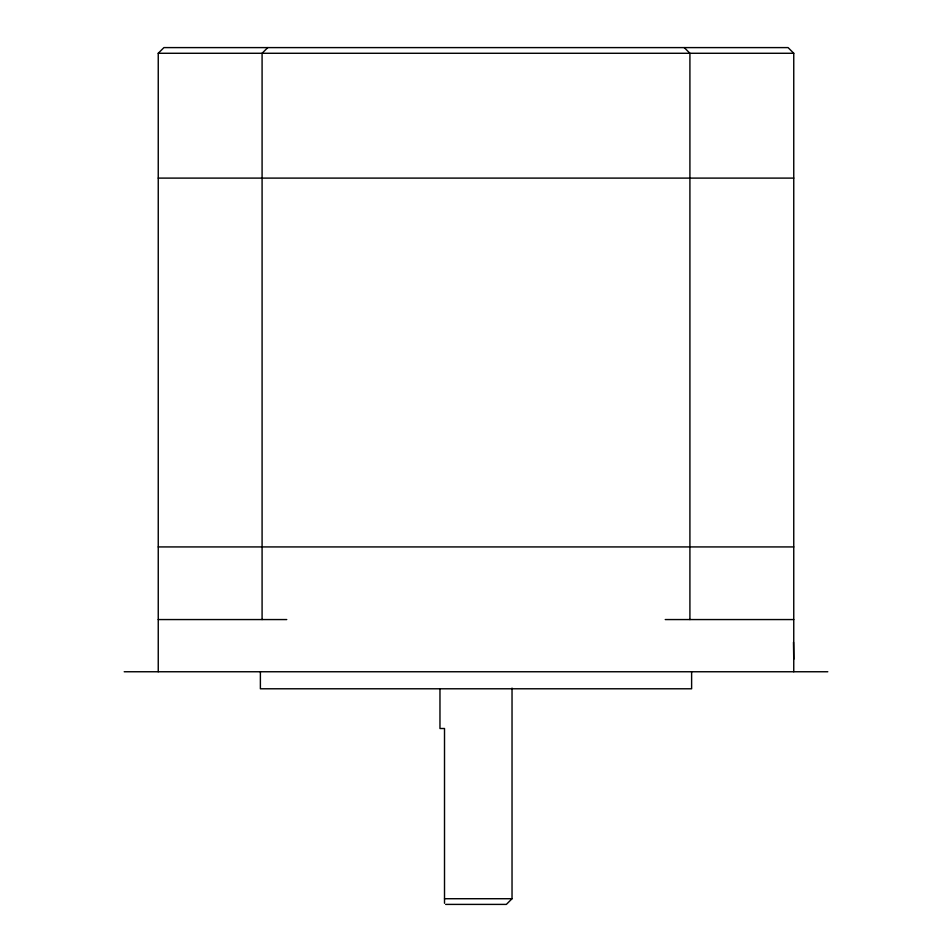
<?xml version="1.0" encoding="UTF-8"?>
<svg xmlns="http://www.w3.org/2000/svg" width="952" height="952" viewBox="0 0 952 952"><rect width="100%" height="100%" fill="white"/><g stroke="black" fill="none" stroke-linecap="round" stroke-linejoin="round"><path stroke-width="1.43" d="M793.754 659.272L793.492 642.255M158.246 671.755L158.246 53.276L163.922 47.6L788.077 47.6L793.754 53.276L793.754 671.755M267.762 47.6L262.086 53.276L262.086 619.562M512.033 688.082L512.033 898.724L506.357 904.4L445.643 904.4M158.246 53.276L793.754 53.276M158.246 178.107L793.754 178.107M158.246 546.924L793.754 546.924M158.246 619.562L286.754 619.562M665.246 619.562L793.754 619.562M124.2 671.755L827.8 671.755M444.513 898.724L512.033 898.724M684.238 47.6L689.914 53.276L689.914 619.562M691.616 671.755L691.616 688.784L260.384 688.784L260.384 671.755M444.513 903.269L444.513 728.506L439.967 728.506L439.967 689.212"/></g></svg>
